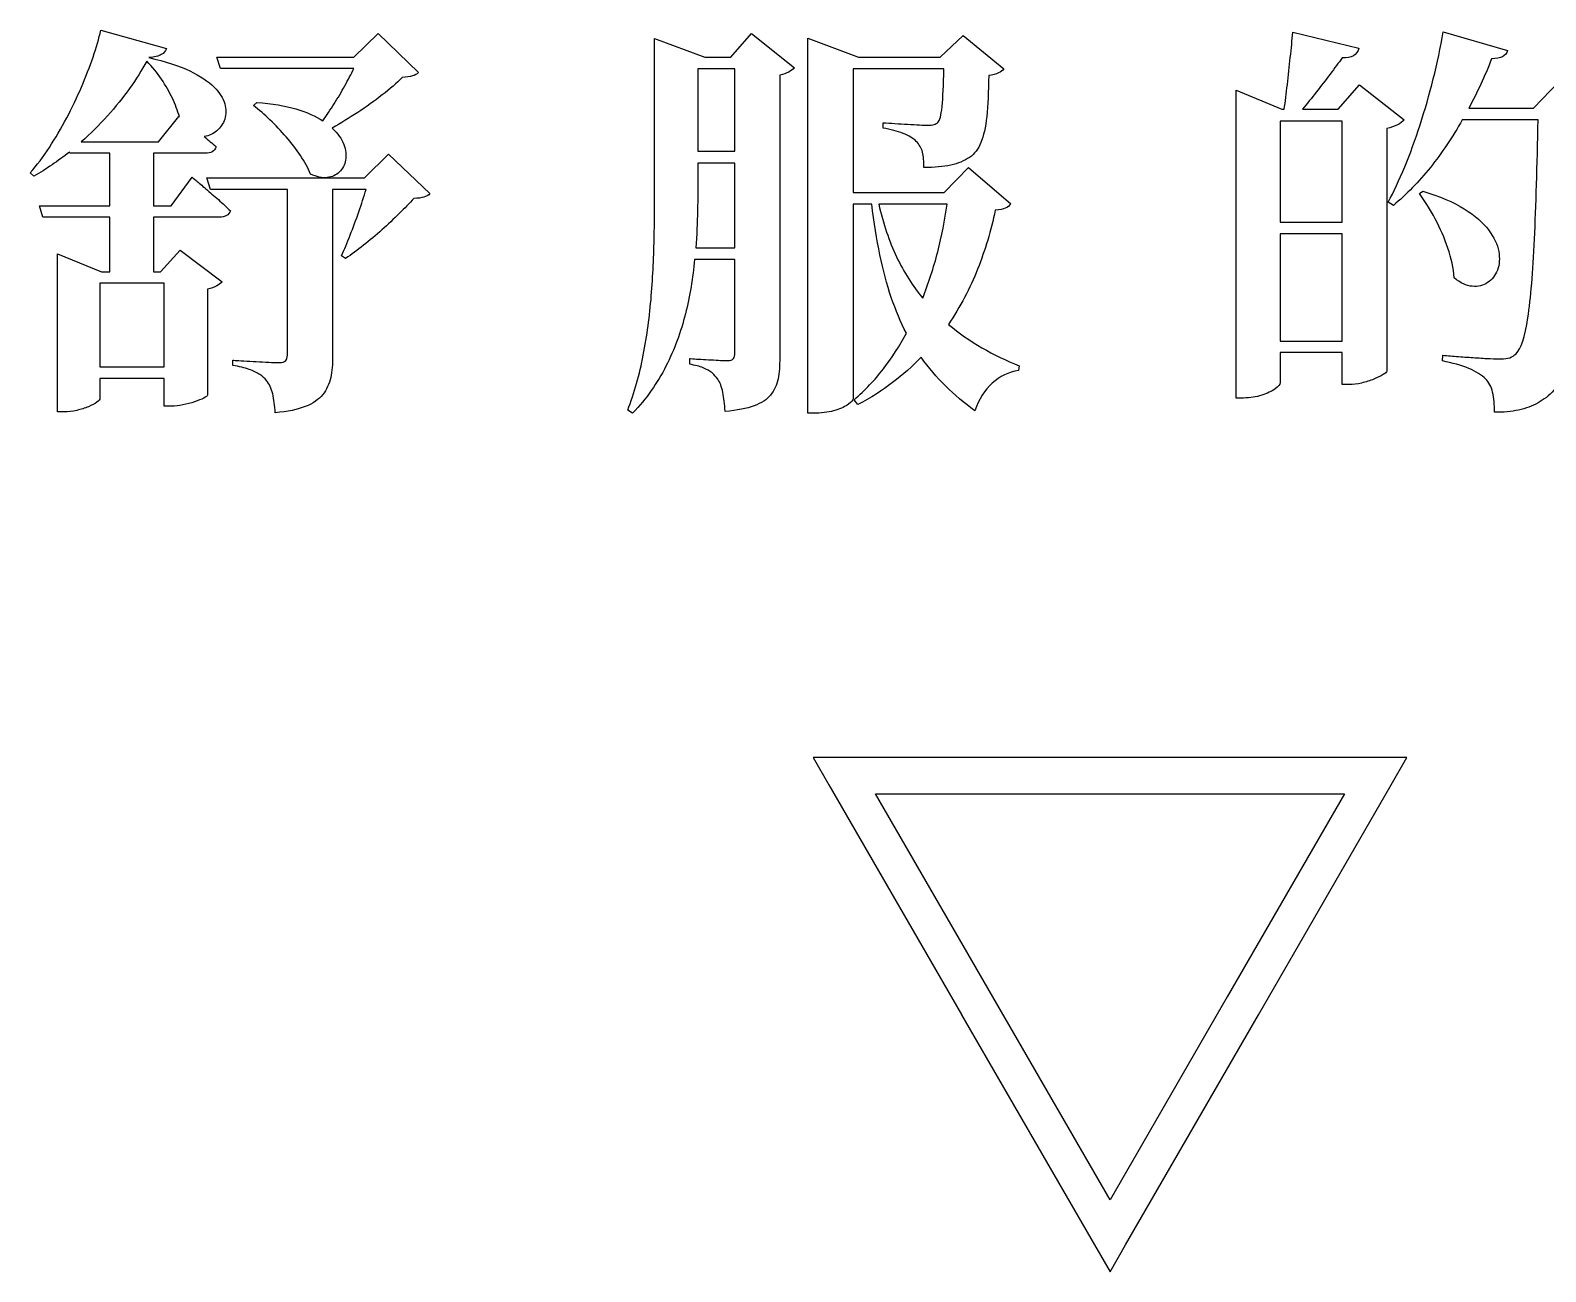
# Model space of a CAD drawing. Extents: x 11992 to 29481, y -6727 to 6811.
# Drawn here: x 28260.8 to 28347.3, y 3262.1 to 3333 of the extents above; entities that cross this region are included whole.
import ezdxf

# ---------------------------------------------------------------- set-up
doc = ezdxf.new("R2010")
doc.units = 0
doc.header["$MEASUREMENT"] = 0
doc.layers.add('layer 1', color=8, linetype='CONTINUOUS')
doc.layers.add('zoylight 6节点', color=8, linetype='CONTINUOUS')

# ---------------------------------------------------------------- blocks, each defined once
blk = doc.blocks.new('ddddd')
at = {"layer": 'layer 1'}
for points, knots in [([(-26.68, 30.216), (-26.68, 30.216), (-27.192, 30.216), (-27.192, 30.216), (-27.192, 30.216), (-27.192, 30.216), (-27.192, 31.718), (-27.192, 31.718), (-27.192, 31.718), (-27.192, 31.718), (-25.714, 31.718), (-25.714, 31.718), (-25.714, 31.718), (-25.632, 31.718), (-25.562, 31.733), (-25.508, 31.762), (-25.508, 31.762), (-25.454, 31.793), (-25.417, 31.84), (-25.399, 31.904), (-25.399, 31.904), (-25.452, 31.95), (-25.506, 31.999), (-25.564, 32.049), (-25.564, 32.049), (-25.621, 32.1), (-25.679, 32.148), (-25.737, 32.195), (-25.737, 32.195), (-25.601, 32.218), (-25.481, 32.274), (-25.376, 32.362), (-25.376, 32.362), (-25.271, 32.451), (-25.198, 32.562), (-25.153, 32.695), (-25.153, 32.695), (-25.11, 32.829), (-25.11, 32.975), (-25.153, 33.132), (-25.153, 33.132), (-25.198, 33.289), (-25.299, 33.45), (-25.458, 33.611), (-25.458, 33.611), (-25.619, 33.774), (-25.85, 33.927), (-26.152, 34.073), (-26.152, 34.073), (-26.457, 34.218), (-26.845, 34.344), (-27.32, 34.453), (-27.32, 34.453), (-27.159, 34.465), (-27.041, 34.494), (-26.965, 34.538), (-26.965, 34.538), (-26.889, 34.581), (-26.841, 34.639), (-26.82, 34.709), (-26.82, 34.709), (-26.82, 34.709), (-28.694, 35.233), (-28.694, 35.233), (-28.694, 35.233), (-28.748, 34.998), (-28.822, 34.742), (-28.915, 34.467), (-28.915, 34.467), (-29.01, 34.189), (-29.119, 33.904), (-29.247, 33.607), (-29.247, 33.607), (-29.375, 33.312), (-29.514, 33.017), (-29.668, 32.726), (-29.668, 32.726), (-29.823, 32.433), (-29.988, 32.154), (-30.162, 31.886), (-30.162, 31.886), (-30.337, 31.621), (-30.519, 31.378), (-30.708, 31.159), (-30.708, 31.159), (-30.708, 31.159), (-30.603, 31.066), (-30.603, 31.066), (-30.603, 31.066), (-30.428, 31.165), (-30.255, 31.271), (-30.087, 31.388), (-30.087, 31.388), (-29.918, 31.502), (-29.753, 31.624), (-29.59, 31.752), (-29.59, 31.752), (-29.59, 31.752), (-29.578, 31.718), (-29.578, 31.718), (-29.578, 31.718), (-29.578, 31.718), (-28.438, 31.718), (-28.438, 31.718), (-28.438, 31.718), (-28.438, 31.718), (-28.438, 30.216), (-28.438, 30.216), (-28.438, 30.216), (-28.438, 30.216), (-30.44, 30.216), (-30.44, 30.216), (-30.44, 30.216), (-30.44, 30.216), (-30.347, 29.89), (-30.347, 29.89), (-30.347, 29.89), (-30.347, 29.89), (-28.438, 29.89), (-28.438, 29.89), (-28.438, 29.89), (-28.438, 29.89), (-28.438, 28.33), (-28.438, 28.33), (-28.438, 28.33), (-28.438, 28.33), (-28.67, 28.33), (-28.67, 28.33), (-28.67, 28.33), (-28.67, 28.33), (-29.928, 28.842), (-29.928, 28.842), (-29.928, 28.842), (-29.928, 28.842), (-29.928, 24.326), (-29.928, 24.326), (-29.928, 24.326), (-29.928, 24.326), (-29.753, 24.326), (-29.753, 24.326), (-29.753, 24.326), (-29.627, 24.328), (-29.503, 24.341), (-29.38, 24.37), (-29.38, 24.37), (-29.258, 24.398), (-29.148, 24.432), (-29.047, 24.475), (-29.047, 24.475), (-28.948, 24.516), (-28.868, 24.559), (-28.808, 24.601), (-28.808, 24.601), (-28.748, 24.644), (-28.719, 24.679), (-28.717, 24.71), (-28.717, 24.71), (-28.717, 24.71), (-28.717, 25.28), (-28.717, 25.28), (-28.717, 25.28), (-28.717, 25.28), (-26.878, 25.28), (-26.878, 25.28), (-26.878, 25.28), (-26.878, 25.28), (-26.878, 24.489), (-26.878, 24.489), (-26.878, 24.489), (-26.878, 24.489), (-26.668, 24.489), (-26.668, 24.489), (-26.668, 24.489), (-26.569, 24.491), (-26.463, 24.502), (-26.348, 24.526), (-26.348, 24.526), (-26.232, 24.551), (-26.121, 24.58), (-26.016, 24.615), (-26.016, 24.615), (-25.912, 24.65), (-25.824, 24.685), (-25.754, 24.72), (-25.754, 24.72), (-25.687, 24.755), (-25.65, 24.782), (-25.644, 24.803), (-25.644, 24.803), (-25.644, 24.803), (-25.644, 27.83), (-25.644, 27.83), (-25.644, 27.83), (-25.539, 27.855), (-25.452, 27.886), (-25.382, 27.927), (-25.382, 27.927), (-25.312, 27.965), (-25.26, 28.002), (-25.225, 28.039), (-25.225, 28.039), (-25.225, 28.039), (-26.424, 28.947), (-26.424, 28.947), (-26.424, 28.947), (-26.424, 28.947), (-26.983, 28.33), (-26.983, 28.33), (-26.983, 28.33), (-26.983, 28.33), (-27.192, 28.33), (-27.192, 28.33), (-27.192, 28.33), (-27.192, 28.33), (-27.192, 29.89), (-27.192, 29.89), (-27.192, 29.89), (-27.192, 29.89), (-25.306, 29.89), (-25.306, 29.89), (-25.306, 29.89), (-25.225, 29.89), (-25.155, 29.906), (-25.101, 29.935), (-25.101, 29.935), (-25.046, 29.966), (-25.009, 30.012), (-24.992, 30.076), (-24.992, 30.076), (-25.097, 30.177), (-25.211, 30.282), (-25.335, 30.392), (-25.335, 30.392), (-25.46, 30.503), (-25.578, 30.606), (-25.692, 30.703), (-25.692, 30.703), (-25.805, 30.798), (-25.9, 30.878), (-25.972, 30.938), (-25.972, 30.938), (-26.045, 30.998), (-26.084, 31.029), (-26.086, 31.031), (-26.086, 31.031), (-26.086, 31.031), (-26.68, 30.216), (-26.68, 30.216)], [0, 0, 0, 0, 0.016129, 0.016129, 0.016129, 0.016129, 0.032258, 0.032258, 0.032258, 0.032258, 0.048387, 0.048387, 0.048387, 0.048387, 0.064516, 0.064516, 0.064516, 0.064516, 0.080645, 0.080645, 0.080645, 0.080645, 0.096774, 0.096774, 0.096774, 0.096774, 0.112903, 0.112903, 0.112903, 0.112903, 0.129032, 0.129032, 0.129032, 0.129032, 0.145161, 0.145161, 0.145161, 0.145161, 0.16129, 0.16129, 0.16129, 0.16129, 0.177419, 0.177419, 0.177419, 0.177419, 0.193548, 0.193548, 0.193548, 0.193548, 0.209677, 0.209677, 0.209677, 0.209677, 0.225806, 0.225806, 0.225806, 0.225806, 0.241935, 0.241935, 0.241935, 0.241935, 0.258065, 0.258065, 0.258065, 0.258065, 0.274194, 0.274194, 0.274194, 0.274194, 0.290323, 0.290323, 0.290323, 0.290323, 0.306452, 0.306452, 0.306452, 0.306452, 0.322581, 0.322581, 0.322581, 0.322581, 0.33871, 0.33871, 0.33871, 0.33871, 0.354839, 0.354839, 0.354839, 0.354839, 0.370968, 0.370968, 0.370968, 0.370968, 0.387097, 0.387097, 0.387097, 0.387097, 0.403226, 0.403226, 0.403226, 0.403226, 0.419355, 0.419355, 0.419355, 0.419355, 0.435484, 0.435484, 0.435484, 0.435484, 0.451613, 0.451613, 0.451613, 0.451613, 0.467742, 0.467742, 0.467742, 0.467742, 0.483871, 0.483871, 0.483871, 0.483871, 0.5, 0.5, 0.5, 0.5, 0.516129, 0.516129, 0.516129, 0.516129, 0.532258, 0.532258, 0.532258, 0.532258, 0.548387, 0.548387, 0.548387, 0.548387, 0.564516, 0.564516, 0.564516, 0.564516, 0.580645, 0.580645, 0.580645, 0.580645, 0.596774, 0.596774, 0.596774, 0.596774, 0.612903, 0.612903, 0.612903, 0.612903, 0.629032, 0.629032, 0.629032, 0.629032, 0.645161, 0.645161, 0.645161, 0.645161, 0.66129, 0.66129, 0.66129, 0.66129, 0.677419, 0.677419, 0.677419, 0.677419, 0.693548, 0.693548, 0.693548, 0.693548, 0.709677, 0.709677, 0.709677, 0.709677, 0.725806, 0.725806, 0.725806, 0.725806, 0.741935, 0.741935, 0.741935, 0.741935, 0.758065, 0.758065, 0.758065, 0.758065, 0.774194, 0.774194, 0.774194, 0.774194, 0.790323, 0.790323, 0.790323, 0.790323, 0.806452, 0.806452, 0.806452, 0.806452, 0.822581, 0.822581, 0.822581, 0.822581, 0.83871, 0.83871, 0.83871, 0.83871, 0.854839, 0.854839, 0.854839, 0.854839, 0.870968, 0.870968, 0.870968, 0.870968, 0.887097, 0.887097, 0.887097, 0.887097, 0.903226, 0.903226, 0.903226, 0.903226, 0.919355, 0.919355, 0.919355, 0.919355, 0.935484, 0.935484, 0.935484, 0.935484, 0.951613, 0.951613, 0.951613, 0.951613, 0.967742, 0.967742, 0.967742, 0.967742, 0.983871, 0.983871, 0.983871, 0.983871, 1, 1, 1, 1]), ([(-21.465, 34.139), (-21.539, 33.982), (-21.624, 33.819), (-21.719, 33.646), (-21.719, 33.646), (-21.816, 33.475), (-21.917, 33.305), (-22.024, 33.134), (-22.024, 33.134), (-22.132, 32.963), (-22.239, 32.802), (-22.35, 32.649), (-22.35, 32.649), (-22.551, 32.779), (-22.807, 32.891), (-23.118, 32.984), (-23.118, 32.984), (-23.428, 33.08), (-23.801, 33.142), (-24.235, 33.173), (-24.235, 33.173), (-24.235, 33.173), (-24.328, 33.08), (-24.328, 33.08), (-24.328, 33.08), (-24.175, 32.963), (-24.02, 32.827), (-23.859, 32.674), (-23.859, 32.674), (-23.7, 32.521), (-23.545, 32.358), (-23.395, 32.185), (-23.395, 32.185), (-23.246, 32.01), (-23.112, 31.834), (-22.992, 31.654), (-22.992, 31.654), (-22.87, 31.473), (-22.773, 31.297), (-22.699, 31.124), (-22.699, 31.124), (-22.524, 31.04), (-22.367, 31.006), (-22.225, 31.023), (-22.225, 31.023), (-22.084, 31.038), (-21.967, 31.093), (-21.874, 31.184), (-21.874, 31.184), (-21.783, 31.273), (-21.723, 31.388), (-21.698, 31.525), (-21.698, 31.525), (-21.674, 31.663), (-21.69, 31.813), (-21.75, 31.972), (-21.75, 31.972), (-21.81, 32.129), (-21.921, 32.286), (-22.082, 32.439), (-22.082, 32.439), (-21.841, 32.573), (-21.599, 32.721), (-21.352, 32.884), (-21.352, 32.884), (-21.106, 33.046), (-20.873, 33.213), (-20.652, 33.384), (-20.652, 33.384), (-20.433, 33.557), (-20.241, 33.722), (-20.08, 33.883), (-20.08, 33.883), (-19.959, 33.892), (-19.862, 33.908), (-19.791, 33.927), (-19.791, 33.927), (-19.717, 33.945), (-19.659, 33.978), (-19.614, 34.022), (-19.614, 34.022), (-19.614, 34.022), (-20.766, 35.14), (-20.766, 35.14), (-20.766, 35.14), (-20.766, 35.14), (-21.465, 34.465), (-21.465, 34.465), (-21.465, 34.465), (-21.465, 34.465), (-25.376, 34.465), (-25.376, 34.465), (-25.376, 34.465), (-25.376, 34.465), (-25.271, 34.139), (-25.271, 34.139), (-25.271, 34.139), (-25.271, 34.139), (-21.465, 34.139), (-21.465, 34.139)], [0, 0, 0, 0, 0.04, 0.04, 0.04, 0.04, 0.08, 0.08, 0.08, 0.08, 0.12, 0.12, 0.12, 0.12, 0.16, 0.16, 0.16, 0.16, 0.2, 0.2, 0.2, 0.2, 0.24, 0.24, 0.24, 0.24, 0.28, 0.28, 0.28, 0.28, 0.32, 0.32, 0.32, 0.32, 0.36, 0.36, 0.36, 0.36, 0.4, 0.4, 0.4, 0.4, 0.44, 0.44, 0.44, 0.44, 0.48, 0.48, 0.48, 0.48, 0.52, 0.52, 0.52, 0.52, 0.56, 0.56, 0.56, 0.56, 0.6, 0.6, 0.6, 0.6, 0.64, 0.64, 0.64, 0.64, 0.68, 0.68, 0.68, 0.68, 0.72, 0.72, 0.72, 0.72, 0.76, 0.76, 0.76, 0.76, 0.8, 0.8, 0.8, 0.8, 0.84, 0.84, 0.84, 0.84, 0.88, 0.88, 0.88, 0.88, 0.92, 0.92, 0.92, 0.92, 0.96, 0.96, 0.96, 0.96, 1, 1, 1, 1]), ([(-10.692, 34.465), (-10.692, 34.465), (-11.437, 34.465), (-11.437, 34.465), (-11.437, 34.465), (-11.437, 34.465), (-12.869, 35), (-12.869, 35), (-12.869, 35), (-12.869, 35), (-12.869, 31.077), (-12.869, 31.077), (-12.869, 31.077), (-12.867, 30.522), (-12.871, 29.956), (-12.881, 29.376), (-12.881, 29.376), (-12.891, 28.798), (-12.92, 28.22), (-12.964, 27.641), (-12.964, 27.641), (-13.011, 27.065), (-13.086, 26.501), (-13.193, 25.95), (-13.193, 25.95), (-13.3, 25.397), (-13.447, 24.873), (-13.638, 24.372), (-13.638, 24.372), (-13.638, 24.372), (-13.498, 24.291), (-13.498, 24.291), (-13.498, 24.291), (-13.104, 24.704), (-12.788, 25.152), (-12.545, 25.633), (-12.545, 25.633), (-12.303, 26.115), (-12.118, 26.611), (-11.99, 27.127), (-11.99, 27.127), (-11.862, 27.643), (-11.775, 28.161), (-11.728, 28.679), (-11.728, 28.679), (-11.728, 28.679), (-10.576, 28.679), (-10.576, 28.679), (-10.576, 28.679), (-10.576, 28.679), (-10.576, 26.014), (-10.576, 26.014), (-10.576, 26.014), (-10.574, 25.944), (-10.588, 25.89), (-10.617, 25.851), (-10.617, 25.851), (-10.646, 25.812), (-10.706, 25.792), (-10.797, 25.792), (-10.797, 25.792), (-10.838, 25.792), (-10.902, 25.794), (-10.983, 25.798), (-10.983, 25.798), (-11.067, 25.802), (-11.16, 25.808), (-11.259, 25.814), (-11.259, 25.814), (-11.36, 25.818), (-11.455, 25.824), (-11.548, 25.829), (-11.548, 25.829), (-11.641, 25.835), (-11.717, 25.841), (-11.775, 25.845), (-11.775, 25.845), (-11.835, 25.849), (-11.866, 25.851), (-11.868, 25.851), (-11.868, 25.851), (-11.868, 25.851), (-11.868, 25.688), (-11.868, 25.688), (-11.868, 25.688), (-11.715, 25.661), (-11.585, 25.626), (-11.482, 25.585), (-11.482, 25.585), (-11.377, 25.542), (-11.292, 25.494), (-11.226, 25.439), (-11.226, 25.439), (-11.16, 25.383), (-11.106, 25.323), (-11.065, 25.257), (-11.065, 25.257), (-11.001, 25.168), (-10.954, 25.044), (-10.921, 24.885), (-10.921, 24.885), (-10.888, 24.725), (-10.867, 24.543), (-10.855, 24.337), (-10.855, 24.337), (-10.512, 24.367), (-10.237, 24.421), (-10.027, 24.498), (-10.027, 24.498), (-9.819, 24.578), (-9.662, 24.681), (-9.556, 24.809), (-9.556, 24.809), (-9.451, 24.937), (-9.379, 25.09), (-9.344, 25.267), (-9.344, 25.267), (-9.309, 25.445), (-9.294, 25.647), (-9.296, 25.874), (-9.296, 25.874), (-9.296, 25.874), (-9.296, 33.953), (-9.296, 33.953), (-9.296, 33.953), (-9.191, 33.972), (-9.104, 34.001), (-9.034, 34.04), (-9.034, 34.04), (-8.964, 34.079), (-8.911, 34.119), (-8.876, 34.162), (-8.876, 34.162), (-8.876, 34.162), (-10.099, 35.14), (-10.099, 35.14), (-10.099, 35.14), (-10.099, 35.14), (-10.692, 34.465), (-10.692, 34.465)], [0, 0, 0, 0, 0.028571, 0.028571, 0.028571, 0.028571, 0.057143, 0.057143, 0.057143, 0.057143, 0.085714, 0.085714, 0.085714, 0.085714, 0.114286, 0.114286, 0.114286, 0.114286, 0.142857, 0.142857, 0.142857, 0.142857, 0.171429, 0.171429, 0.171429, 0.171429, 0.2, 0.2, 0.2, 0.2, 0.228571, 0.228571, 0.228571, 0.228571, 0.257143, 0.257143, 0.257143, 0.257143, 0.285714, 0.285714, 0.285714, 0.285714, 0.314286, 0.314286, 0.314286, 0.314286, 0.342857, 0.342857, 0.342857, 0.342857, 0.371429, 0.371429, 0.371429, 0.371429, 0.4, 0.4, 0.4, 0.4, 0.428571, 0.428571, 0.428571, 0.428571, 0.457143, 0.457143, 0.457143, 0.457143, 0.485714, 0.485714, 0.485714, 0.485714, 0.514286, 0.514286, 0.514286, 0.514286, 0.542857, 0.542857, 0.542857, 0.542857, 0.571429, 0.571429, 0.571429, 0.571429, 0.6, 0.6, 0.6, 0.6, 0.628571, 0.628571, 0.628571, 0.628571, 0.657143, 0.657143, 0.657143, 0.657143, 0.685714, 0.685714, 0.685714, 0.685714, 0.714286, 0.714286, 0.714286, 0.714286, 0.742857, 0.742857, 0.742857, 0.742857, 0.771429, 0.771429, 0.771429, 0.771429, 0.8, 0.8, 0.8, 0.8, 0.828571, 0.828571, 0.828571, 0.828571, 0.857143, 0.857143, 0.857143, 0.857143, 0.885714, 0.885714, 0.885714, 0.885714, 0.914286, 0.914286, 0.914286, 0.914286, 0.942857, 0.942857, 0.942857, 0.942857, 0.971429, 0.971429, 0.971429, 0.971429, 1, 1, 1, 1]), ([(-3.906, 31.31), (-3.906, 31.31), (-4.593, 30.6), (-4.593, 30.6), (-4.593, 30.6), (-4.593, 30.6), (-7.2, 30.6), (-7.2, 30.6), (-7.2, 30.6), (-7.2, 30.6), (-7.2, 34.127), (-7.2, 34.127), (-7.2, 34.127), (-7.2, 34.127), (-4.604, 34.127), (-4.604, 34.127), (-4.604, 34.127), (-4.614, 33.667), (-4.632, 33.31), (-4.657, 33.054), (-4.657, 33.054), (-4.682, 32.8), (-4.723, 32.649), (-4.779, 32.602), (-4.779, 32.602), (-4.806, 32.573), (-4.841, 32.552), (-4.886, 32.54), (-4.886, 32.54), (-4.93, 32.527), (-4.996, 32.521), (-5.082, 32.521), (-5.082, 32.521), (-5.13, 32.521), (-5.204, 32.525), (-5.303, 32.528), (-5.303, 32.528), (-5.402, 32.534), (-5.512, 32.54), (-5.637, 32.548), (-5.637, 32.548), (-5.759, 32.554), (-5.883, 32.562), (-6.007, 32.569), (-6.007, 32.569), (-6.129, 32.577), (-6.24, 32.585), (-6.339, 32.591), (-6.339, 32.591), (-6.339, 32.591), (-6.339, 32.439), (-6.339, 32.439), (-6.339, 32.439), (-6.125, 32.399), (-5.937, 32.348), (-5.77, 32.286), (-5.77, 32.286), (-5.606, 32.224), (-5.479, 32.148), (-5.396, 32.055), (-5.396, 32.055), (-5.305, 31.97), (-5.245, 31.867), (-5.216, 31.749), (-5.216, 31.749), (-5.186, 31.628), (-5.173, 31.483), (-5.175, 31.31), (-5.175, 31.31), (-4.874, 31.31), (-4.62, 31.331), (-4.408, 31.378), (-4.408, 31.378), (-4.199, 31.423), (-4.02, 31.498), (-3.871, 31.601), (-3.871, 31.601), (-3.733, 31.696), (-3.625, 31.836), (-3.547, 32.024), (-3.547, 32.024), (-3.471, 32.212), (-3.415, 32.461), (-3.382, 32.773), (-3.382, 32.773), (-3.349, 33.085), (-3.33, 33.473), (-3.324, 33.941), (-3.324, 33.941), (-3.208, 33.954), (-3.116, 33.978), (-3.047, 34.013), (-3.047, 34.013), (-2.979, 34.048), (-2.926, 34.086), (-2.893, 34.127), (-2.893, 34.127), (-2.893, 34.127), (-4.057, 35.082), (-4.057, 35.082), (-4.057, 35.082), (-4.057, 35.082), (-4.709, 34.465), (-4.709, 34.465), (-4.709, 34.465), (-4.709, 34.465), (-7.049, 34.465), (-7.049, 34.465), (-7.049, 34.465), (-7.049, 34.465), (-8.492, 35.012), (-8.492, 35.012), (-8.492, 35.012), (-8.492, 35.012), (-8.492, 24.291), (-8.492, 24.291), (-8.492, 24.291), (-8.492, 24.291), (-8.26, 24.291), (-8.26, 24.291), (-8.26, 24.291), (-8.04, 24.295), (-7.852, 24.322), (-7.695, 24.374), (-7.695, 24.374), (-7.538, 24.425), (-7.416, 24.483), (-7.33, 24.547), (-7.33, 24.547), (-7.245, 24.609), (-7.2, 24.66), (-7.2, 24.698), (-7.2, 24.698), (-7.2, 24.698), (-7.2, 30.262), (-7.2, 30.262), (-7.2, 30.262), (-7.2, 30.262), (-6.665, 30.262), (-6.665, 30.262), (-6.665, 30.262), (-6.603, 29.741), (-6.525, 29.258), (-6.434, 28.817), (-6.434, 28.817), (-6.343, 28.377), (-6.234, 27.969), (-6.108, 27.599), (-6.108, 27.599), (-5.982, 27.228), (-5.838, 26.885), (-5.675, 26.572), (-5.675, 26.572), (-5.867, 26.215), (-6.087, 25.878), (-6.333, 25.558), (-6.333, 25.558), (-6.579, 25.238), (-6.857, 24.945), (-7.165, 24.675), (-7.165, 24.675), (-7.165, 24.675), (-7.061, 24.535), (-7.061, 24.535), (-7.061, 24.535), (-6.7, 24.727), (-6.37, 24.937), (-6.071, 25.162), (-6.071, 25.162), (-5.772, 25.389), (-5.501, 25.63), (-5.256, 25.886), (-5.256, 25.886), (-5.047, 25.591), (-4.814, 25.317), (-4.558, 25.067), (-4.558, 25.067), (-4.302, 24.817), (-4.022, 24.58), (-3.72, 24.361), (-3.72, 24.361), (-3.601, 24.689), (-3.436, 24.95), (-3.223, 25.146), (-3.223, 25.146), (-3.012, 25.342), (-2.761, 25.465), (-2.474, 25.513), (-2.474, 25.513), (-2.474, 25.513), (-2.451, 25.641), (-2.451, 25.641), (-2.451, 25.641), (-2.823, 25.792), (-3.18, 25.965), (-3.52, 26.161), (-3.52, 26.161), (-3.859, 26.357), (-4.178, 26.578), (-4.476, 26.828), (-4.476, 26.828), (-4.135, 27.331), (-3.858, 27.857), (-3.64, 28.406), (-3.64, 28.406), (-3.425, 28.955), (-3.258, 29.516), (-3.138, 30.088), (-3.138, 30.088), (-3.012, 30.1), (-2.917, 30.119), (-2.851, 30.146), (-2.851, 30.146), (-2.785, 30.175), (-2.734, 30.218), (-2.695, 30.274), (-2.695, 30.274), (-2.695, 30.274), (-3.906, 31.31), (-3.906, 31.31)], [0, 0, 0, 0, 0.018182, 0.018182, 0.018182, 0.018182, 0.036364, 0.036364, 0.036364, 0.036364, 0.054545, 0.054545, 0.054545, 0.054545, 0.072727, 0.072727, 0.072727, 0.072727, 0.090909, 0.090909, 0.090909, 0.090909, 0.109091, 0.109091, 0.109091, 0.109091, 0.127273, 0.127273, 0.127273, 0.127273, 0.145455, 0.145455, 0.145455, 0.145455, 0.163636, 0.163636, 0.163636, 0.163636, 0.181818, 0.181818, 0.181818, 0.181818, 0.2, 0.2, 0.2, 0.2, 0.218182, 0.218182, 0.218182, 0.218182, 0.236364, 0.236364, 0.236364, 0.236364, 0.254545, 0.254545, 0.254545, 0.254545, 0.272727, 0.272727, 0.272727, 0.272727, 0.290909, 0.290909, 0.290909, 0.290909, 0.309091, 0.309091, 0.309091, 0.309091, 0.327273, 0.327273, 0.327273, 0.327273, 0.345455, 0.345455, 0.345455, 0.345455, 0.363636, 0.363636, 0.363636, 0.363636, 0.381818, 0.381818, 0.381818, 0.381818, 0.4, 0.4, 0.4, 0.4, 0.418182, 0.418182, 0.418182, 0.418182, 0.436364, 0.436364, 0.436364, 0.436364, 0.454545, 0.454545, 0.454545, 0.454545, 0.472727, 0.472727, 0.472727, 0.472727, 0.490909, 0.490909, 0.490909, 0.490909, 0.509091, 0.509091, 0.509091, 0.509091, 0.527273, 0.527273, 0.527273, 0.527273, 0.545455, 0.545455, 0.545455, 0.545455, 0.563636, 0.563636, 0.563636, 0.563636, 0.581818, 0.581818, 0.581818, 0.581818, 0.6, 0.6, 0.6, 0.6, 0.618182, 0.618182, 0.618182, 0.618182, 0.636364, 0.636364, 0.636364, 0.636364, 0.654545, 0.654545, 0.654545, 0.654545, 0.672727, 0.672727, 0.672727, 0.672727, 0.690909, 0.690909, 0.690909, 0.690909, 0.709091, 0.709091, 0.709091, 0.709091, 0.727273, 0.727273, 0.727273, 0.727273, 0.745455, 0.745455, 0.745455, 0.745455, 0.763636, 0.763636, 0.763636, 0.763636, 0.781818, 0.781818, 0.781818, 0.781818, 0.8, 0.8, 0.8, 0.8, 0.818182, 0.818182, 0.818182, 0.818182, 0.836364, 0.836364, 0.836364, 0.836364, 0.854545, 0.854545, 0.854545, 0.854545, 0.872727, 0.872727, 0.872727, 0.872727, 0.890909, 0.890909, 0.890909, 0.890909, 0.909091, 0.909091, 0.909091, 0.909091, 0.927273, 0.927273, 0.927273, 0.927273, 0.945455, 0.945455, 0.945455, 0.945455, 0.963636, 0.963636, 0.963636, 0.963636, 0.981818, 0.981818, 0.981818, 0.981818, 1, 1, 1, 1]), ([(7.274, 33.673), (7.274, 33.673), (6.657, 32.975), (6.657, 32.975), (6.657, 32.975), (6.657, 32.975), (5.644, 32.975), (5.644, 32.975), (5.644, 32.975), (5.77, 33.128), (5.9, 33.293), (6.036, 33.466), (6.036, 33.466), (6.17, 33.64), (6.302, 33.813), (6.43, 33.982), (6.43, 33.982), (6.556, 34.15), (6.671, 34.304), (6.773, 34.441), (6.773, 34.441), (6.907, 34.441), (7.014, 34.463), (7.095, 34.507), (7.095, 34.507), (7.175, 34.552), (7.227, 34.622), (7.251, 34.721), (7.251, 34.721), (7.251, 34.721), (5.365, 35.175), (5.365, 35.175), (5.365, 35.175), (5.345, 34.954), (5.322, 34.715), (5.293, 34.457), (5.293, 34.457), (5.266, 34.199), (5.237, 33.941), (5.208, 33.685), (5.208, 33.685), (5.177, 33.429), (5.148, 33.192), (5.12, 32.975), (5.12, 32.975), (5.12, 32.975), (5.051, 32.975), (5.051, 32.975), (5.051, 32.975), (5.051, 32.975), (3.747, 33.522), (3.747, 33.522), (3.747, 33.522), (3.747, 33.522), (3.747, 24.722), (3.747, 24.722), (3.747, 24.722), (3.747, 24.722), (3.956, 24.722), (3.956, 24.722), (3.956, 24.722), (4.144, 24.724), (4.319, 24.751), (4.476, 24.803), (4.476, 24.803), (4.633, 24.854), (4.761, 24.914), (4.857, 24.982), (4.857, 24.982), (4.952, 25.049), (5.002, 25.112), (5.004, 25.164), (5.004, 25.164), (5.004, 25.164), (5.004, 26.025), (5.004, 26.025), (5.004, 26.025), (5.004, 26.025), (6.773, 26.025), (6.773, 26.025), (6.773, 26.025), (6.773, 26.025), (6.773, 25.106), (6.773, 25.106), (6.773, 25.106), (6.773, 25.106), (6.971, 25.106), (6.971, 25.106), (6.971, 25.106), (7.088, 25.108), (7.206, 25.123), (7.33, 25.152), (7.33, 25.152), (7.454, 25.183), (7.571, 25.22), (7.679, 25.263), (7.679, 25.263), (7.786, 25.306), (7.875, 25.348), (7.943, 25.391), (7.943, 25.391), (8.013, 25.432), (8.05, 25.465), (8.054, 25.49), (8.054, 25.49), (8.054, 25.49), (8.054, 32.428), (8.054, 32.428), (8.054, 32.428), (8.17, 32.451), (8.271, 32.486), (8.355, 32.528), (8.355, 32.528), (8.438, 32.571), (8.502, 32.62), (8.543, 32.672), (8.543, 32.672), (8.543, 32.672), (7.274, 33.673), (7.274, 33.673)], [0, 0, 0, 0, 0.033333, 0.033333, 0.033333, 0.033333, 0.066667, 0.066667, 0.066667, 0.066667, 0.1, 0.1, 0.1, 0.1, 0.133333, 0.133333, 0.133333, 0.133333, 0.166667, 0.166667, 0.166667, 0.166667, 0.2, 0.2, 0.2, 0.2, 0.233333, 0.233333, 0.233333, 0.233333, 0.266667, 0.266667, 0.266667, 0.266667, 0.3, 0.3, 0.3, 0.3, 0.333333, 0.333333, 0.333333, 0.333333, 0.366667, 0.366667, 0.366667, 0.366667, 0.4, 0.4, 0.4, 0.4, 0.433333, 0.433333, 0.433333, 0.433333, 0.466667, 0.466667, 0.466667, 0.466667, 0.5, 0.5, 0.5, 0.5, 0.533333, 0.533333, 0.533333, 0.533333, 0.566667, 0.566667, 0.566667, 0.566667, 0.6, 0.6, 0.6, 0.6, 0.633333, 0.633333, 0.633333, 0.633333, 0.666667, 0.666667, 0.666667, 0.666667, 0.7, 0.7, 0.7, 0.7, 0.733333, 0.733333, 0.733333, 0.733333, 0.766667, 0.766667, 0.766667, 0.766667, 0.8, 0.8, 0.8, 0.8, 0.833333, 0.833333, 0.833333, 0.833333, 0.866667, 0.866667, 0.866667, 0.866667, 0.9, 0.9, 0.9, 0.9, 0.933333, 0.933333, 0.933333, 0.933333, 0.966667, 0.966667, 0.966667, 0.966667, 1, 1, 1, 1]), ([(12.978, 33.766), (12.978, 33.766), (12.244, 33.01), (12.244, 33.01), (12.244, 33.01), (12.244, 33.01), (10.394, 33.01), (10.394, 33.01), (10.394, 33.01), (10.516, 33.231), (10.63, 33.458), (10.737, 33.693), (10.737, 33.693), (10.844, 33.925), (10.946, 34.168), (11.045, 34.418), (11.045, 34.418), (11.179, 34.418), (11.282, 34.438), (11.356, 34.478), (11.356, 34.478), (11.43, 34.517), (11.478, 34.575), (11.499, 34.651), (11.499, 34.651), (11.499, 34.651), (9.66, 35.186), (9.66, 35.186), (9.66, 35.186), (9.585, 34.74), (9.489, 34.29), (9.377, 33.842), (9.377, 33.842), (9.264, 33.394), (9.14, 32.955), (9.001, 32.53), (9.001, 32.53), (8.863, 32.106), (8.717, 31.706), (8.562, 31.331), (8.562, 31.331), (8.407, 30.957), (8.25, 30.619), (8.089, 30.321), (8.089, 30.321), (8.089, 30.321), (8.24, 30.228), (8.24, 30.228), (8.24, 30.228), (8.613, 30.542), (8.964, 30.905), (9.294, 31.314), (9.294, 31.314), (9.623, 31.723), (9.928, 32.177), (10.207, 32.672), (10.207, 32.672), (10.207, 32.672), (12.372, 32.672), (12.372, 32.672), (12.372, 32.672), (12.347, 31.347), (12.312, 30.212), (12.27, 29.263), (12.27, 29.263), (12.225, 28.317), (12.163, 27.568), (12.08, 27.017), (12.08, 27.017), (11.998, 26.466), (11.886, 26.124), (11.744, 25.99), (11.744, 25.99), (11.688, 25.938), (11.627, 25.899), (11.563, 25.876), (11.563, 25.876), (11.499, 25.851), (11.416, 25.839), (11.313, 25.839), (11.313, 25.839), (11.236, 25.839), (11.133, 25.843), (11.005, 25.849), (11.005, 25.849), (10.877, 25.855), (10.733, 25.864), (10.578, 25.874), (10.578, 25.874), (10.421, 25.884), (10.262, 25.895), (10.103, 25.907), (10.103, 25.907), (9.942, 25.921), (9.79, 25.932), (9.649, 25.944), (9.649, 25.944), (9.649, 25.944), (9.637, 25.781), (9.637, 25.781), (9.637, 25.781), (9.924, 25.728), (10.176, 25.657), (10.39, 25.569), (10.39, 25.569), (10.603, 25.48), (10.764, 25.381), (10.871, 25.269), (10.871, 25.269), (10.968, 25.176), (11.036, 25.048), (11.073, 24.886), (11.073, 24.886), (11.111, 24.727), (11.129, 24.535), (11.127, 24.314), (11.127, 24.314), (11.383, 24.314), (11.612, 24.336), (11.816, 24.378), (11.816, 24.378), (12.021, 24.423), (12.206, 24.491), (12.37, 24.584), (12.37, 24.584), (12.535, 24.675), (12.689, 24.795), (12.826, 24.943), (12.826, 24.943), (12.986, 25.112), (13.117, 25.379), (13.224, 25.746), (13.224, 25.746), (13.329, 26.113), (13.414, 26.596), (13.478, 27.195), (13.478, 27.195), (13.542, 27.795), (13.593, 28.528), (13.63, 29.395), (13.63, 29.395), (13.665, 30.262), (13.692, 31.281), (13.711, 32.451), (13.711, 32.451), (13.845, 32.468), (13.952, 32.497), (14.033, 32.536), (14.033, 32.536), (14.115, 32.573), (14.179, 32.62), (14.223, 32.672), (14.223, 32.672), (14.223, 32.672), (12.978, 33.766), (12.978, 33.766)], [0, 0, 0, 0, 0.025641, 0.025641, 0.025641, 0.025641, 0.051282, 0.051282, 0.051282, 0.051282, 0.076923, 0.076923, 0.076923, 0.076923, 0.102564, 0.102564, 0.102564, 0.102564, 0.128205, 0.128205, 0.128205, 0.128205, 0.153846, 0.153846, 0.153846, 0.153846, 0.179487, 0.179487, 0.179487, 0.179487, 0.205128, 0.205128, 0.205128, 0.205128, 0.230769, 0.230769, 0.230769, 0.230769, 0.25641, 0.25641, 0.25641, 0.25641, 0.282051, 0.282051, 0.282051, 0.282051, 0.307692, 0.307692, 0.307692, 0.307692, 0.333333, 0.333333, 0.333333, 0.333333, 0.358974, 0.358974, 0.358974, 0.358974, 0.384615, 0.384615, 0.384615, 0.384615, 0.410256, 0.410256, 0.410256, 0.410256, 0.435897, 0.435897, 0.435897, 0.435897, 0.461538, 0.461538, 0.461538, 0.461538, 0.487179, 0.487179, 0.487179, 0.487179, 0.512821, 0.512821, 0.512821, 0.512821, 0.538462, 0.538462, 0.538462, 0.538462, 0.564103, 0.564103, 0.564103, 0.564103, 0.589744, 0.589744, 0.589744, 0.589744, 0.615385, 0.615385, 0.615385, 0.615385, 0.641026, 0.641026, 0.641026, 0.641026, 0.666667, 0.666667, 0.666667, 0.666667, 0.692308, 0.692308, 0.692308, 0.692308, 0.717949, 0.717949, 0.717949, 0.717949, 0.74359, 0.74359, 0.74359, 0.74359, 0.769231, 0.769231, 0.769231, 0.769231, 0.794872, 0.794872, 0.794872, 0.794872, 0.820513, 0.820513, 0.820513, 0.820513, 0.846154, 0.846154, 0.846154, 0.846154, 0.871795, 0.871795, 0.871795, 0.871795, 0.897436, 0.897436, 0.897436, 0.897436, 0.923077, 0.923077, 0.923077, 0.923077, 0.948718, 0.948718, 0.948718, 0.948718, 0.974359, 0.974359, 0.974359, 0.974359, 1, 1, 1, 1]), ([(-29.252, 32.044), (-28.985, 32.282), (-28.734, 32.53), (-28.504, 32.788), (-28.504, 32.788), (-28.271, 33.046), (-28.061, 33.308), (-27.871, 33.572), (-27.871, 33.572), (-27.683, 33.836), (-27.518, 34.094), (-27.378, 34.348), (-27.378, 34.348), (-27.219, 34.185), (-27.08, 34.013), (-26.957, 33.832), (-26.957, 33.832), (-26.837, 33.652), (-26.734, 33.471), (-26.649, 33.289), (-26.649, 33.289), (-26.565, 33.109), (-26.498, 32.934), (-26.447, 32.765), (-26.447, 32.765), (-26.447, 32.765), (-26.459, 32.765), (-26.459, 32.765), (-26.459, 32.765), (-26.459, 32.765), (-27.041, 32.044), (-27.041, 32.044), (-27.041, 32.044), (-27.041, 32.044), (-29.252, 32.044), (-29.252, 32.044)], [0, 0, 0, 0, 0.111111, 0.111111, 0.111111, 0.111111, 0.222222, 0.222222, 0.222222, 0.222222, 0.333333, 0.333333, 0.333333, 0.333333, 0.444444, 0.444444, 0.444444, 0.444444, 0.555556, 0.555556, 0.555556, 0.555556, 0.666667, 0.666667, 0.666667, 0.666667, 0.777778, 0.777778, 0.777778, 0.777778, 0.888889, 0.888889, 0.888889, 0.888889, 1, 1, 1, 1]), ([(-10.576, 34.127), (-10.576, 34.127), (-10.576, 31.776), (-10.576, 31.776), (-10.576, 31.776), (-10.576, 31.776), (-11.635, 31.776), (-11.635, 31.776), (-11.635, 31.776), (-11.635, 31.776), (-11.635, 34.127), (-11.635, 34.127), (-11.635, 34.127), (-11.635, 34.127), (-10.576, 34.127), (-10.576, 34.127)], [0, 0, 0, 0, 0.25, 0.25, 0.25, 0.25, 0.5, 0.5, 0.5, 0.5, 0.75, 0.75, 0.75, 0.75, 1, 1, 1, 1]), ([(6.773, 32.637), (6.773, 32.637), (6.773, 29.75), (6.773, 29.75), (6.773, 29.75), (6.773, 29.75), (5.004, 29.75), (5.004, 29.75), (5.004, 29.75), (5.004, 29.75), (5.004, 32.637), (5.004, 32.637), (5.004, 32.637), (5.004, 32.637), (6.773, 32.637), (6.773, 32.637)], [0, 0, 0, 0, 0.25, 0.25, 0.25, 0.25, 0.5, 0.5, 0.5, 0.5, 0.75, 0.75, 0.75, 0.75, 1, 1, 1, 1]), ([(-20.475, 31.694), (-20.475, 31.694), (-21.162, 31.019), (-21.162, 31.019), (-21.162, 31.019), (-21.162, 31.019), (-25.667, 31.019), (-25.667, 31.019), (-25.667, 31.019), (-25.667, 31.019), (-25.562, 30.682), (-25.562, 30.682), (-25.562, 30.682), (-25.562, 30.682), (-23.362, 30.682), (-23.362, 30.682), (-23.362, 30.682), (-23.362, 30.682), (-23.362, 25.944), (-23.362, 25.944), (-23.362, 25.944), (-23.36, 25.88), (-23.378, 25.827), (-23.411, 25.791), (-23.411, 25.791), (-23.446, 25.754), (-23.502, 25.734), (-23.584, 25.734), (-23.584, 25.734), (-23.634, 25.734), (-23.712, 25.736), (-23.816, 25.742), (-23.816, 25.742), (-23.921, 25.746), (-24.036, 25.752), (-24.16, 25.76), (-24.16, 25.76), (-24.286, 25.765), (-24.406, 25.773), (-24.521, 25.779), (-24.521, 25.779), (-24.637, 25.787), (-24.732, 25.792), (-24.806, 25.796), (-24.806, 25.796), (-24.881, 25.802), (-24.92, 25.804), (-24.922, 25.804), (-24.922, 25.804), (-24.922, 25.804), (-24.922, 25.653), (-24.922, 25.653), (-24.922, 25.653), (-24.738, 25.622), (-24.583, 25.585), (-24.458, 25.54), (-24.458, 25.54), (-24.336, 25.498), (-24.233, 25.449), (-24.154, 25.397), (-24.154, 25.397), (-24.074, 25.342), (-24.008, 25.284), (-23.956, 25.222), (-23.956, 25.222), (-23.876, 25.123), (-23.818, 24.995), (-23.781, 24.84), (-23.781, 24.84), (-23.744, 24.687), (-23.721, 24.506), (-23.712, 24.302), (-23.712, 24.302), (-23.356, 24.332), (-23.069, 24.392), (-22.85, 24.479), (-22.85, 24.479), (-22.633, 24.568), (-22.466, 24.683), (-22.353, 24.822), (-22.353, 24.822), (-22.241, 24.962), (-22.165, 25.123), (-22.125, 25.306), (-22.125, 25.306), (-22.086, 25.49), (-22.068, 25.69), (-22.07, 25.909), (-22.07, 25.909), (-22.07, 25.909), (-22.07, 30.682), (-22.07, 30.682), (-22.07, 30.682), (-22.07, 30.682), (-21.116, 30.682), (-21.116, 30.682), (-21.116, 30.682), (-21.174, 30.482), (-21.244, 30.268), (-21.323, 30.043), (-21.323, 30.043), (-21.401, 29.816), (-21.482, 29.595), (-21.568, 29.378), (-21.568, 29.378), (-21.653, 29.159), (-21.735, 28.961), (-21.814, 28.784), (-21.814, 28.784), (-21.814, 28.784), (-21.698, 28.714), (-21.698, 28.714), (-21.698, 28.714), (-21.533, 28.823), (-21.362, 28.947), (-21.186, 29.089), (-21.186, 29.089), (-21.009, 29.228), (-20.834, 29.376), (-20.66, 29.531), (-20.66, 29.531), (-20.487, 29.686), (-20.322, 29.84), (-20.167, 29.993), (-20.167, 29.993), (-20.012, 30.146), (-19.874, 30.29), (-19.754, 30.425), (-19.754, 30.425), (-19.633, 30.431), (-19.536, 30.443), (-19.465, 30.464), (-19.465, 30.464), (-19.391, 30.486), (-19.333, 30.519), (-19.288, 30.565), (-19.288, 30.565), (-19.288, 30.565), (-20.475, 31.694), (-20.475, 31.694)], [0, 0, 0, 0, 0.028571, 0.028571, 0.028571, 0.028571, 0.057143, 0.057143, 0.057143, 0.057143, 0.085714, 0.085714, 0.085714, 0.085714, 0.114286, 0.114286, 0.114286, 0.114286, 0.142857, 0.142857, 0.142857, 0.142857, 0.171429, 0.171429, 0.171429, 0.171429, 0.2, 0.2, 0.2, 0.2, 0.228571, 0.228571, 0.228571, 0.228571, 0.257143, 0.257143, 0.257143, 0.257143, 0.285714, 0.285714, 0.285714, 0.285714, 0.314286, 0.314286, 0.314286, 0.314286, 0.342857, 0.342857, 0.342857, 0.342857, 0.371429, 0.371429, 0.371429, 0.371429, 0.4, 0.4, 0.4, 0.4, 0.428571, 0.428571, 0.428571, 0.428571, 0.457143, 0.457143, 0.457143, 0.457143, 0.485714, 0.485714, 0.485714, 0.485714, 0.514286, 0.514286, 0.514286, 0.514286, 0.542857, 0.542857, 0.542857, 0.542857, 0.571429, 0.571429, 0.571429, 0.571429, 0.6, 0.6, 0.6, 0.6, 0.628571, 0.628571, 0.628571, 0.628571, 0.657143, 0.657143, 0.657143, 0.657143, 0.685714, 0.685714, 0.685714, 0.685714, 0.714286, 0.714286, 0.714286, 0.714286, 0.742857, 0.742857, 0.742857, 0.742857, 0.771429, 0.771429, 0.771429, 0.771429, 0.8, 0.8, 0.8, 0.8, 0.828571, 0.828571, 0.828571, 0.828571, 0.857143, 0.857143, 0.857143, 0.857143, 0.885714, 0.885714, 0.885714, 0.885714, 0.914286, 0.914286, 0.914286, 0.914286, 0.942857, 0.942857, 0.942857, 0.942857, 0.971429, 0.971429, 0.971429, 0.971429, 1, 1, 1, 1]), ([(-11.694, 29.017), (-11.666, 29.378), (-11.649, 29.733), (-11.643, 30.078), (-11.643, 30.078), (-11.637, 30.424), (-11.633, 30.757), (-11.635, 31.077), (-11.635, 31.077), (-11.635, 31.077), (-11.635, 31.438), (-11.635, 31.438), (-11.635, 31.438), (-11.635, 31.438), (-10.576, 31.438), (-10.576, 31.438), (-10.576, 31.438), (-10.576, 31.438), (-10.576, 29.017), (-10.576, 29.017), (-10.576, 29.017), (-10.576, 29.017), (-11.694, 29.017), (-11.694, 29.017)], [0, 0, 0, 0, 0.166667, 0.166667, 0.166667, 0.166667, 0.333333, 0.333333, 0.333333, 0.333333, 0.5, 0.5, 0.5, 0.5, 0.666667, 0.666667, 0.666667, 0.666667, 0.833333, 0.833333, 0.833333, 0.833333, 1, 1, 1, 1]), ([(8.985, 30.565), (9.142, 30.35), (9.294, 30.107), (9.435, 29.84), (9.435, 29.84), (9.579, 29.572), (9.699, 29.294), (9.796, 29.005), (9.796, 29.005), (9.893, 28.716), (9.953, 28.433), (9.974, 28.156), (9.974, 28.156), (10.153, 28.01), (10.326, 27.93), (10.492, 27.915), (10.492, 27.915), (10.657, 27.899), (10.805, 27.934), (10.931, 28.02), (10.931, 28.02), (11.057, 28.105), (11.15, 28.225), (11.21, 28.381), (11.21, 28.381), (11.27, 28.538), (11.282, 28.714), (11.247, 28.912), (11.247, 28.912), (11.212, 29.11), (11.115, 29.314), (10.958, 29.525), (10.958, 29.525), (10.801, 29.735), (10.57, 29.937), (10.264, 30.129), (10.264, 30.129), (9.957, 30.321), (9.561, 30.489), (9.078, 30.635), (9.078, 30.635), (9.078, 30.635), (8.985, 30.565), (8.985, 30.565)], [0, 0, 0, 0, 0.090909, 0.090909, 0.090909, 0.090909, 0.181818, 0.181818, 0.181818, 0.181818, 0.272727, 0.272727, 0.272727, 0.272727, 0.363636, 0.363636, 0.363636, 0.363636, 0.454545, 0.454545, 0.454545, 0.454545, 0.545455, 0.545455, 0.545455, 0.545455, 0.636364, 0.636364, 0.636364, 0.636364, 0.727273, 0.727273, 0.727273, 0.727273, 0.818182, 0.818182, 0.818182, 0.818182, 0.909091, 0.909091, 0.909091, 0.909091, 1, 1, 1, 1]), ([(-4.511, 30.262), (-4.575, 29.807), (-4.665, 29.353), (-4.781, 28.901), (-4.781, 28.901), (-4.897, 28.448), (-5.041, 28.006), (-5.21, 27.574), (-5.21, 27.574), (-5.495, 27.917), (-5.743, 28.311), (-5.957, 28.757), (-5.957, 28.757), (-6.168, 29.203), (-6.339, 29.704), (-6.467, 30.262), (-6.467, 30.262), (-6.467, 30.262), (-4.511, 30.262), (-4.511, 30.262)], [0, 0, 0, 0, 0.2, 0.2, 0.2, 0.2, 0.4, 0.4, 0.4, 0.4, 0.6, 0.6, 0.6, 0.6, 0.8, 0.8, 0.8, 0.8, 1, 1, 1, 1]), ([(5.004, 26.351), (5.004, 26.351), (5.004, 29.413), (5.004, 29.413), (5.004, 29.413), (5.004, 29.413), (6.773, 29.413), (6.773, 29.413), (6.773, 29.413), (6.773, 29.413), (6.773, 26.351), (6.773, 26.351), (6.773, 26.351), (6.773, 26.351), (5.004, 26.351), (5.004, 26.351)], [0, 0, 0, 0, 0.25, 0.25, 0.25, 0.25, 0.5, 0.5, 0.5, 0.5, 0.75, 0.75, 0.75, 0.75, 1, 1, 1, 1]), ([(-26.878, 28.004), (-26.878, 28.004), (-26.878, 25.618), (-26.878, 25.618), (-26.878, 25.618), (-26.878, 25.618), (-28.717, 25.618), (-28.717, 25.618), (-28.717, 25.618), (-28.717, 25.618), (-28.717, 28.004), (-28.717, 28.004), (-28.717, 28.004), (-28.717, 28.004), (-26.878, 28.004), (-26.878, 28.004)], [0, 0, 0, 0, 0.25, 0.25, 0.25, 0.25, 0.5, 0.5, 0.5, 0.5, 0.75, 0.75, 0.75, 0.75, 1, 1, 1, 1]), ([(4.383, 7.097), (4.383, 7.097), (0.588, 0.525), (0.588, 0.525), (0.588, 0.525), (0.588, 0.525), (0.143, -0.247), (0.143, -0.247), (0.143, -0.247), (0.143, -0.247), (-0.302, 0.523), (-0.302, 0.523), (-0.302, 0.523), (-0.302, 0.523), (-4.097, 7.097), (-4.097, 7.097), (-4.097, 7.097), (-4.097, 7.097), (-4.097, 7.099), (-4.097, 7.099), (-4.097, 7.099), (-4.097, 7.099), (-7.893, 13.672), (-7.893, 13.672), (-7.893, 13.672), (-7.893, 13.672), (-8.338, 14.444), (-8.338, 14.444), (-8.338, 14.444), (-8.338, 14.444), (-7.447, 14.444), (-7.447, 14.444), (-7.447, 14.444), (-7.447, 14.444), (0.143, 14.444), (0.143, 14.444), (0.143, 14.444), (0.143, 14.444), (7.734, 14.444), (7.734, 14.444), (7.734, 14.444), (7.734, 14.444), (8.625, 14.444), (8.625, 14.444), (8.625, 14.444), (8.625, 14.444), (8.179, 13.67), (8.179, 13.67), (8.179, 13.67), (8.179, 13.67), (4.384, 7.097), (4.384, 7.097), (4.384, 7.097), (4.384, 7.097), (4.383, 7.097), (4.383, 7.097)], [0, 0, 0, 0, 0.071429, 0.071429, 0.071429, 0.071429, 0.142857, 0.142857, 0.142857, 0.142857, 0.214286, 0.214286, 0.214286, 0.214286, 0.285714, 0.285714, 0.285714, 0.285714, 0.357143, 0.357143, 0.357143, 0.357143, 0.428571, 0.428571, 0.428571, 0.428571, 0.5, 0.5, 0.5, 0.5, 0.571429, 0.571429, 0.571429, 0.571429, 0.642857, 0.642857, 0.642857, 0.642857, 0.714286, 0.714286, 0.714286, 0.714286, 0.785714, 0.785714, 0.785714, 0.785714, 0.857143, 0.857143, 0.857143, 0.857143, 0.928571, 0.928571, 0.928571, 0.928571, 1, 1, 1, 1]), ([(0.144, 1.809), (0.144, 1.809), (3.493, 7.61), (3.493, 7.61), (3.493, 7.61), (3.493, 7.61), (3.493, 7.612), (3.493, 7.612), (3.493, 7.612), (3.493, 7.612), (6.842, 13.413), (6.842, 13.413), (6.842, 13.413), (6.842, 13.413), (0.143, 13.413), (0.143, 13.413), (0.143, 13.413), (0.143, 13.413), (-6.557, 13.413), (-6.557, 13.413), (-6.557, 13.413), (-6.557, 13.413), (-3.208, 7.612), (-3.208, 7.612), (-3.208, 7.612), (-3.208, 7.612), (-3.207, 7.612), (-3.207, 7.612), (-3.207, 7.612), (-3.207, 7.612), (0.144, 1.809), (0.144, 1.809)], [0, 0, 0, 0, 0.125, 0.125, 0.125, 0.125, 0.25, 0.25, 0.25, 0.25, 0.375, 0.375, 0.375, 0.375, 0.5, 0.5, 0.5, 0.5, 0.625, 0.625, 0.625, 0.625, 0.75, 0.75, 0.75, 0.75, 0.875, 0.875, 0.875, 0.875, 1, 1, 1, 1])]:
    blk.add_open_spline(points, degree=3, knots=knots, dxfattribs=at)
blk = doc.blocks.new('dfdfdfsadsdfvcv')
at = {"layer": 'zoylight 6节点', "xscale": 2, "yscale": 2, "zscale": 2}
blk.add_blockref('ddddd', (-920.446, 647.401), dxfattribs=at)

msp = doc.modelspace()

# ---------------------------------------------------------------- block references
at = {"layer": 'zoylight 6节点'}
msp.add_blockref('dfdfdfsadsdfvcv', (29242.616, 2615.144), dxfattribs=at)

doc.saveas('drawing.dxf')
